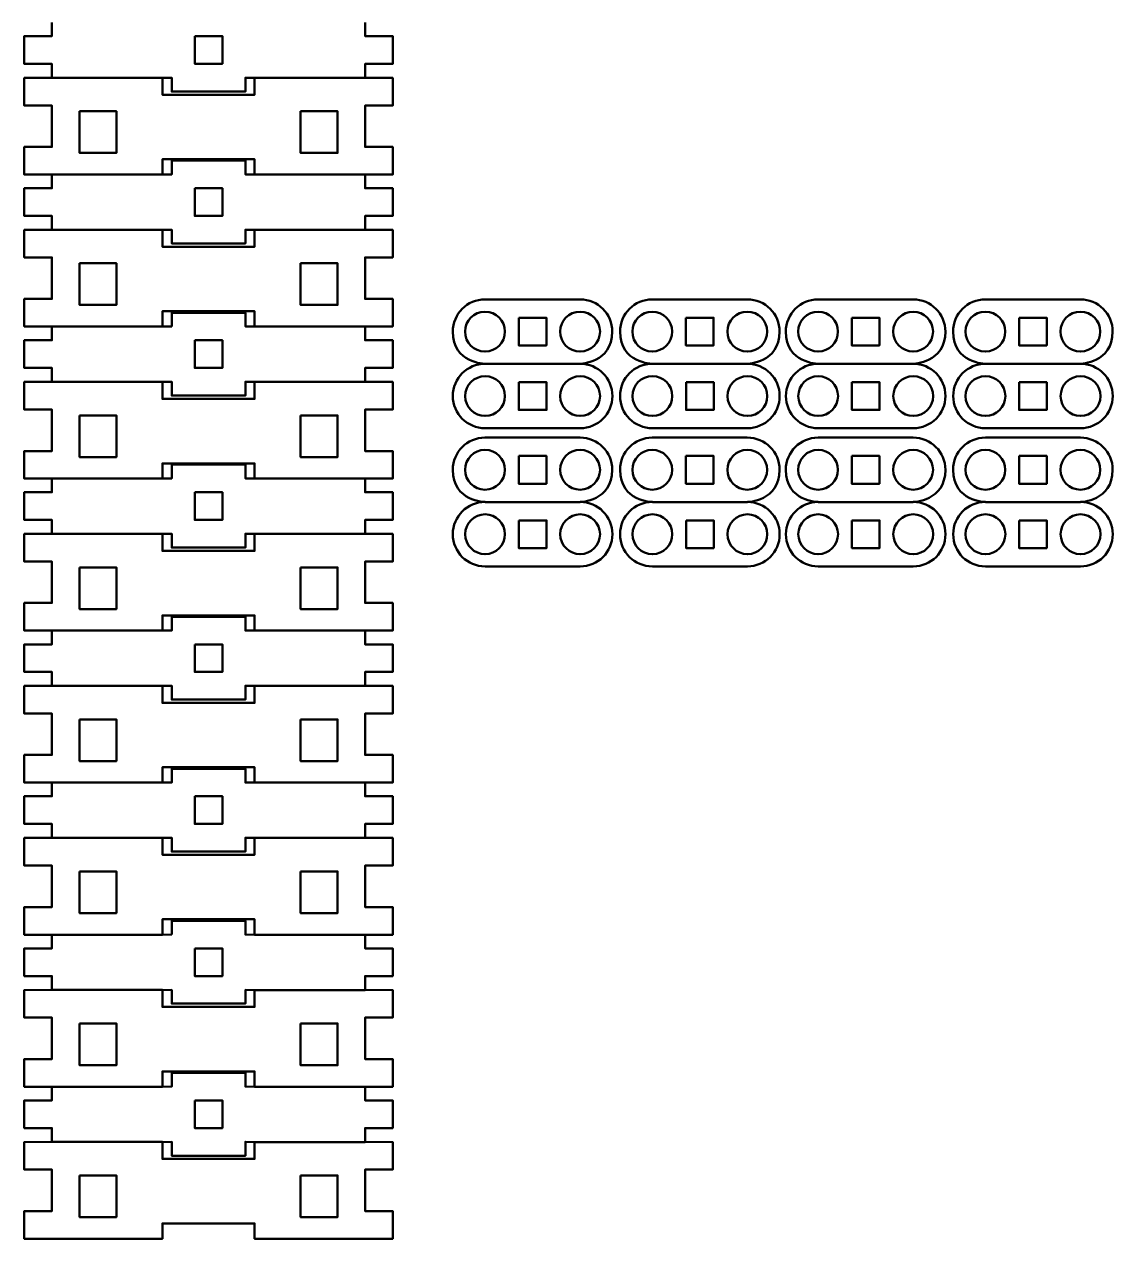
# Model space of a CAD drawing. Header units: inches. Extents: x -370 to 849, y -422 to 797.
# Drawn here: x 54.8 to 173, y -405.8 to -274 of the extents above; entities that cross this region are included whole.
import ezdxf

# ---------------------------------------------------------------- set-up
doc = ezdxf.new("R2010")
doc.units = ezdxf.units.IN
doc.header["$MEASUREMENT"] = 0
doc.layers.add('Layer 1', color=7, linetype='Continuous')

msp = doc.modelspace()

# ---------------------------------------------------------------- linework, layer by layer
at = {"layer": 'Layer 1', "color": 7, "lineweight": 50, "true_color": 0xffffff}
for points in [[(91.8, -273.77), (91.8, -275.26), (94.8, -275.26), (94.8, -278.27), (91.8, -278.27), (91.8, -279.77), (94.8, -279.79), (94.8, -282.79), (91.8, -282.79), (91.8, -287.28), (94.8, -287.28), (94.8, -290.28), (91.8, -290.28), (91.8, -291.77), (94.8, -291.77), (94.8, -294.77), (91.8, -294.77), (91.8, -296.27), (94.8, -296.29), (94.8, -299.29), (91.8, -299.29), (91.8, -303.78), (94.8, -303.78), (94.8, -306.78), (91.8, -306.78), (91.8, -308.28), (94.8, -308.28), (94.8, -311.28), (91.8, -311.28), (91.8, -312.78), (94.8, -312.8), (94.8, -315.8), (91.8, -315.8), (91.8, -320.3), (94.8, -320.3), (94.8, -323.3), (91.8, -323.3), (91.8, -324.78), (94.8, -324.78), (94.8, -327.78), (91.8, -327.78), (91.8, -329.28), (94.8, -329.3), (94.8, -332.3), (91.8, -332.3), (91.8, -336.8), (94.8, -336.8), (94.8, -339.8), (91.8, -339.8), (91.8, -341.29), (94.8, -341.29), (94.8, -344.29), (91.8, -344.29), (91.8, -345.79), (94.8, -345.81), (94.8, -348.81), (91.8, -348.81), (91.8, -353.3), (94.8, -353.3), (94.8, -356.3), (91.8, -356.3), (91.8, -357.79), (94.8, -357.79), (94.8, -360.79), (91.8, -360.79), (91.8, -362.29), (94.8, -362.31), (94.8, -365.31), (91.8, -365.31), (91.8, -369.81), (94.8, -369.81), (94.8, -372.81), (91.8, -372.81), (91.8, -374.3), (94.8, -374.3), (94.8, -377.3), (91.8, -377.3), (91.8, -378.8), (94.8, -378.82), (94.8, -381.82), (91.8, -381.82), (91.8, -386.32), (94.8, -386.32), (94.8, -389.32), (91.8, -389.32), (91.8, -390.81), (94.8, -390.81), (94.8, -393.81), (91.8, -393.81), (91.8, -395.3), (94.8, -395.32), (94.8, -398.32), (91.8, -398.32), (91.8, -402.82), (94.8, -402.82), (94.8, -405.82), (91.8, -405.82), (79.8, -405.82), (79.8, -404.16), (69.8, -404.16), (69.8, -405.82), (57.8, -405.82), (54.8, -405.82), (54.8, -402.82), (57.8, -402.82), (57.8, -398.32), (54.8, -398.32), (54.8, -395.32), (57.8, -395.3), (57.8, -393.81), (54.8, -393.81), (54.8, -390.81), (57.8, -390.81), (57.8, -389.32), (54.8, -389.32), (54.8, -386.32), (57.8, -386.32), (57.8, -381.82), (54.8, -381.82), (54.8, -378.82), (57.8, -378.8), (57.8, -377.3), (54.8, -377.3), (54.8, -374.3), (57.8, -374.3), (57.8, -372.81), (54.8, -372.81), (54.8, -369.81), (57.8, -369.81), (57.8, -365.31), (54.8, -365.31), (54.8, -362.31), (57.8, -362.29), (57.8, -360.79), (54.8, -360.79), (54.8, -357.79), (57.8, -357.79), (57.8, -356.3), (54.8, -356.3), (54.8, -353.3), (57.8, -353.3), (57.8, -348.81), (54.8, -348.81), (54.8, -345.81), (57.8, -345.79), (57.8, -344.29), (54.8, -344.29), (54.8, -341.29), (57.8, -341.29), (57.8, -339.8), (54.8, -339.8), (54.8, -336.8), (57.8, -336.8), (57.8, -332.3), (54.8, -332.3), (54.8, -329.3), (57.8, -329.28), (57.8, -327.78), (54.8, -327.78), (54.8, -324.78), (57.8, -324.78), (57.8, -323.3), (54.8, -323.3), (54.8, -320.3), (57.8, -320.3), (57.8, -315.8), (54.8, -315.8), (54.8, -312.8), (57.8, -312.78), (57.8, -311.28), (54.8, -311.28), (54.8, -308.28), (57.8, -308.28), (57.8, -306.78), (54.8, -306.78), (54.8, -303.78), (57.8, -303.78), (57.8, -299.29), (54.8, -299.29), (54.8, -296.29), (57.8, -296.27), (57.8, -294.77), (54.8, -294.77), (54.8, -291.77), (57.8, -291.77), (57.8, -290.28), (54.8, -290.28), (54.8, -287.28), (57.8, -287.28), (57.8, -282.79), (54.8, -282.79), (54.8, -279.79), (57.8, -279.77), (57.8, -278.27), (54.8, -278.27), (54.8, -275.26), (57.8, -275.26), (57.8, -273.77)], [(73.3, -275.26), (76.3, -275.26), (76.3, -278.26), (73.3, -278.26), (73.3, -275.26)], [(57.8, -279.77), (69.8, -279.77)], [(79.8, -279.79), (79.8, -281.62), (69.8, -281.62), (69.8, -279.79), (70.8, -279.77), (70.8, -281.27), (78.8, -281.27), (78.8, -279.77), (79.8, -279.79)], [(79.8, -279.79), (91.8, -279.79)], [(60.8, -283.42), (64.8, -283.42), (64.8, -287.94), (60.8, -287.94), (60.8, -283.42)], [(84.8, -283.42), (88.8, -283.42), (88.8, -287.94), (84.8, -287.94), (84.8, -283.42)], [(69.8, -290.28), (69.8, -288.62), (79.8, -288.62), (79.8, -290.28), (78.8, -290.27), (78.8, -288.77), (70.8, -288.77), (70.8, -290.27), (69.8, -290.28)], [(69.8, -290.28), (57.8, -290.28)], [(79.8, -290.28), (91.8, -290.28)], [(73.3, -291.77), (76.3, -291.77), (76.3, -294.77), (73.3, -294.77), (73.3, -291.77)], [(57.8, -296.27), (69.8, -296.27)], [(79.8, -296.29), (79.8, -298.12), (69.8, -298.12), (69.8, -296.29), (70.8, -296.27), (70.8, -297.77), (78.8, -297.77), (78.8, -296.27), (79.8, -296.29)], [(79.8, -296.29), (91.8, -296.29)], [(60.8, -299.92), (64.8, -299.92), (64.8, -304.44), (60.8, -304.44), (60.8, -299.92)], [(84.8, -299.92), (88.8, -299.92), (88.8, -304.44), (84.8, -304.44), (84.8, -299.92)], [(70.8, -306.78), (70.8, -305.28), (78.8, -305.28), (78.8, -306.78), (79.8, -306.78), (79.8, -305.12), (69.8, -305.12), (69.8, -306.78), (70.8, -306.78)], [(108.47, -305.84), (111.48, -305.84), (111.48, -308.84), (108.47, -308.84), (108.47, -305.84)], [(126.63, -305.84), (129.63, -305.84), (129.63, -308.84), (126.63, -308.84), (126.63, -305.84)], [(144.63, -305.84), (147.63, -305.84), (147.63, -308.84), (144.63, -308.84), (144.63, -305.84)], [(162.79, -305.84), (165.79, -305.84), (165.79, -308.84), (162.79, -308.84), (162.79, -305.84)], [(57.8, -306.78), (69.8, -306.78)], [(91.8, -306.78), (79.8, -306.78)], [(73.3, -308.28), (76.3, -308.28), (76.3, -311.28), (73.3, -311.28), (73.3, -308.28)], [(104.82, -310.83), (115.14, -310.83)], [(122.98, -310.83), (133.3, -310.83)], [(140.98, -310.83), (151.3, -310.83)], [(159.14, -310.83), (169.46, -310.83)], [(57.8, -312.78), (69.8, -312.78)], [(79.8, -312.8), (79.8, -314.64), (69.8, -314.64), (69.8, -312.8), (70.8, -312.78), (70.8, -314.28), (78.8, -314.28), (78.8, -312.78), (79.8, -312.8)], [(79.8, -312.8), (91.8, -312.8)], [(108.48, -312.83), (111.49, -312.83), (111.49, -315.83), (108.48, -315.83), (108.48, -312.83)], [(126.64, -312.83), (129.64, -312.83), (129.64, -315.83), (126.64, -315.83), (126.64, -312.83)], [(144.64, -312.83), (147.64, -312.83), (147.64, -315.83), (144.64, -315.83), (144.64, -312.83)], [(162.8, -312.83), (165.8, -312.83), (165.8, -315.83), (162.8, -315.83), (162.8, -312.83)], [(60.8, -316.43), (64.8, -316.43), (64.8, -320.96), (60.8, -320.96), (60.8, -316.43)], [(84.8, -316.43), (88.8, -316.43), (88.8, -320.96), (84.8, -320.96), (84.8, -316.43)], [(69.8, -323.3), (69.8, -321.64), (79.8, -321.64), (79.8, -323.3), (78.8, -323.28), (78.8, -321.78), (70.8, -321.78), (70.8, -323.28), (69.8, -323.3)], [(108.47, -320.84), (111.48, -320.84), (111.48, -323.85), (108.47, -323.85), (108.47, -320.84)], [(126.63, -320.84), (129.63, -320.84), (129.63, -323.85), (126.63, -323.85), (126.63, -320.84)], [(144.63, -320.84), (147.63, -320.84), (147.63, -323.85), (144.63, -323.85), (144.63, -320.84)], [(162.79, -320.84), (165.79, -320.84), (165.79, -323.85), (162.79, -323.85), (162.79, -320.84)], [(69.8, -323.3), (57.8, -323.3)], [(79.8, -323.3), (91.8, -323.3)], [(73.3, -324.78), (76.3, -324.78), (76.3, -327.78), (73.3, -327.78), (73.3, -324.78)], [(104.82, -325.84), (115.14, -325.84)], [(122.98, -325.84), (133.3, -325.84)], [(140.98, -325.84), (151.3, -325.84)], [(159.14, -325.84), (169.46, -325.84)], [(108.48, -327.83), (111.49, -327.83), (111.49, -330.84), (108.48, -330.84), (108.48, -327.83)], [(126.64, -327.83), (129.64, -327.83), (129.64, -330.84), (126.64, -330.84), (126.64, -327.83)], [(144.64, -327.83), (147.64, -327.83), (147.64, -330.84), (144.64, -330.84), (144.64, -327.83)], [(162.8, -327.83), (165.8, -327.83), (165.8, -330.84), (162.8, -330.84), (162.8, -327.83)], [(57.8, -329.28), (69.8, -329.28)], [(79.8, -329.3), (79.8, -331.14), (69.8, -331.14), (69.8, -329.3), (70.8, -329.28), (70.8, -330.78), (78.8, -330.78), (78.8, -329.28), (79.8, -329.3)], [(79.8, -329.3), (91.8, -329.3)], [(60.8, -332.93), (64.8, -332.93), (64.8, -337.46), (60.8, -337.46), (60.8, -332.93)], [(84.8, -332.93), (88.8, -332.93), (88.8, -337.46), (84.8, -337.46), (84.8, -332.93)], [(69.8, -339.8), (69.8, -338.14), (79.8, -338.14), (79.8, -339.8), (78.8, -339.79), (78.8, -338.29), (70.8, -338.29), (70.8, -339.79), (69.8, -339.8)], [(57.8, -339.8), (69.8, -339.8)], [(79.8, -339.8), (91.8, -339.8)], [(73.3, -341.29), (76.3, -341.29), (76.3, -344.29), (73.3, -344.29), (73.3, -341.29)], [(57.8, -345.79), (69.8, -345.79)], [(79.8, -345.81), (79.8, -347.64), (69.8, -347.64), (69.8, -345.81), (70.8, -345.79), (70.8, -347.29), (78.8, -347.29), (78.8, -345.79), (79.8, -345.81)], [(79.8, -345.81), (91.8, -345.81)], [(60.8, -349.44), (64.8, -349.44), (64.8, -353.96), (60.8, -353.96), (60.8, -349.44)], [(84.8, -349.44), (88.8, -349.44), (88.8, -353.96), (84.8, -353.96), (84.8, -349.44)], [(69.8, -356.3), (69.8, -354.64), (79.8, -354.64), (79.8, -356.3), (78.8, -356.29), (78.8, -354.79), (70.8, -354.79), (70.8, -356.29), (69.8, -356.3)], [(69.8, -356.3), (57.8, -356.3)], [(79.8, -356.3), (91.8, -356.3)], [(73.3, -357.79), (76.3, -357.79), (76.3, -360.79), (73.3, -360.79), (73.3, -357.79)], [(57.8, -362.29), (69.8, -362.29)], [(79.8, -362.31), (79.8, -364.14), (69.8, -364.14), (69.8, -362.31), (70.8, -362.29), (70.8, -363.79), (78.8, -363.79), (78.8, -362.29), (79.8, -362.31)], [(79.8, -362.31), (91.8, -362.31)], [(60.8, -365.94), (64.8, -365.94), (64.8, -370.46), (60.8, -370.46), (60.8, -365.94)], [(84.8, -365.94), (88.8, -365.94), (88.8, -370.46), (84.8, -370.46), (84.8, -365.94)], [(70.8, -372.8), (70.8, -371.3), (78.8, -371.3), (78.8, -372.8), (79.8, -372.81), (79.8, -371.14), (69.8, -371.14), (69.8, -372.81), (70.8, -372.8)], [(57.8, -372.81), (69.8, -372.81)], [(91.8, -372.81), (79.8, -372.81)], [(73.3, -374.3), (76.3, -374.3), (76.3, -377.3), (73.3, -377.3), (73.3, -374.3)], [(57.8, -378.8), (69.8, -378.8)], [(79.8, -378.82), (79.8, -380.66), (69.8, -380.66), (69.8, -378.82), (70.8, -378.8), (70.8, -380.3), (78.8, -380.3), (78.8, -378.8), (79.8, -378.82)], [(79.8, -378.82), (91.8, -378.82)], [(60.8, -382.45), (64.8, -382.45), (64.8, -386.98), (60.8, -386.98), (60.8, -382.45)], [(84.8, -382.45), (88.8, -382.45), (88.8, -386.98), (84.8, -386.98), (84.8, -382.45)], [(69.8, -389.32), (69.8, -387.66), (79.8, -387.66), (79.8, -389.32), (78.8, -389.3), (78.8, -387.81), (70.8, -387.81), (70.8, -389.3), (69.8, -389.32)], [(69.8, -389.32), (57.8, -389.32)], [(79.8, -389.32), (91.8, -389.32)], [(73.3, -390.81), (76.3, -390.81), (76.3, -393.81), (73.3, -393.81), (73.3, -390.81)], [(57.8, -395.3), (69.8, -395.3)], [(79.8, -395.32), (79.8, -397.16), (69.8, -397.16), (69.8, -395.32), (70.8, -395.3), (70.8, -396.81), (78.8, -396.81), (78.8, -395.3), (79.8, -395.32)], [(79.8, -395.32), (91.8, -395.32)], [(60.8, -398.95), (64.8, -398.95), (64.8, -403.48), (60.8, -403.48), (60.8, -398.95)], [(84.8, -398.95), (88.8, -398.95), (88.8, -403.48), (84.8, -403.48), (84.8, -398.95)]]:
    msp.add_lwpolyline(points, dxfattribs=at)
for points, knots in [([(101.32, -307.34), (101.32, -305.4), (102.88, -303.84), (104.81, -303.84), (104.81, -303.84), (115.14, -303.84), (115.14, -303.84), (117.07, -303.84), (118.63, -305.4), (118.63, -307.34), (118.63, -310.75), (115.14, -310.83), (115.14, -310.83), (117.08, -310.83), (118.64, -312.39), (118.64, -314.33), (118.64, -316.26), (117.08, -317.82), (115.14, -317.82), (115.14, -317.82), (104.82, -317.82), (104.82, -317.82), (102.89, -317.82), (101.32, -316.26), (101.32, -314.33), (101.32, -312.39), (102.89, -310.83), (104.82, -310.83), (104.82, -310.83), (101.32, -310.78), (101.32, -307.34)], [0, 0, 0, 0, 1, 1, 1, 2, 2, 2, 3, 3, 3, 4, 4, 4, 5, 5, 5, 6, 6, 6, 7, 7, 7, 8, 8, 8, 9, 9, 9, 10, 10, 10, 10]), ([(119.47, -307.34), (119.47, -305.4), (121.04, -303.84), (122.97, -303.84), (122.97, -303.84), (133.29, -303.84), (133.29, -303.84), (135.22, -303.84), (136.79, -305.4), (136.79, -307.34), (136.79, -310.75), (133.3, -310.83), (133.3, -310.83), (135.23, -310.83), (136.8, -312.39), (136.8, -314.33), (136.8, -316.26), (135.23, -317.82), (133.3, -317.82), (133.3, -317.82), (122.98, -317.82), (122.98, -317.82), (121.04, -317.82), (119.48, -316.26), (119.48, -314.33), (119.48, -312.39), (121.04, -310.83), (122.98, -310.83), (122.98, -310.83), (119.47, -310.78), (119.47, -307.34)], [0, 0, 0, 0, 1, 1, 1, 2, 2, 2, 3, 3, 3, 4, 4, 4, 5, 5, 5, 6, 6, 6, 7, 7, 7, 8, 8, 8, 9, 9, 9, 10, 10, 10, 10]), ([(137.47, -307.34), (137.47, -305.4), (139.04, -303.84), (140.97, -303.84), (140.97, -303.84), (151.29, -303.84), (151.29, -303.84), (153.22, -303.84), (154.79, -305.4), (154.79, -307.34), (154.79, -310.75), (151.3, -310.83), (151.3, -310.83), (153.23, -310.83), (154.8, -312.39), (154.8, -314.33), (154.8, -316.26), (153.23, -317.82), (151.3, -317.82), (151.3, -317.82), (140.98, -317.82), (140.98, -317.82), (139.05, -317.82), (137.48, -316.26), (137.48, -314.33), (137.48, -312.39), (139.05, -310.83), (140.98, -310.83), (140.98, -310.83), (137.47, -310.78), (137.47, -307.34)], [0, 0, 0, 0, 1, 1, 1, 2, 2, 2, 3, 3, 3, 4, 4, 4, 5, 5, 5, 6, 6, 6, 7, 7, 7, 8, 8, 8, 9, 9, 9, 10, 10, 10, 10]), ([(155.63, -307.34), (155.63, -305.4), (157.19, -303.84), (159.13, -303.84), (159.13, -303.84), (169.45, -303.84), (169.45, -303.84), (171.38, -303.84), (172.95, -305.4), (172.95, -307.34), (172.95, -310.75), (169.46, -310.83), (169.46, -310.83), (171.39, -310.83), (172.96, -312.39), (172.96, -314.33), (172.96, -316.26), (171.39, -317.82), (169.46, -317.82), (169.46, -317.82), (159.14, -317.82), (159.14, -317.82), (157.2, -317.82), (155.64, -316.26), (155.64, -314.33), (155.64, -312.39), (157.2, -310.83), (159.14, -310.83), (159.14, -310.83), (155.63, -310.78), (155.63, -307.34)], [0, 0, 0, 0, 1, 1, 1, 2, 2, 2, 3, 3, 3, 4, 4, 4, 5, 5, 5, 6, 6, 6, 7, 7, 7, 8, 8, 8, 9, 9, 9, 10, 10, 10, 10]), ([(104.81, -305.18), (106.01, -305.18), (106.98, -306.14), (106.98, -307.34), (106.98, -308.53), (106.01, -309.5), (104.81, -309.5), (103.62, -309.5), (102.65, -308.53), (102.65, -307.34), (102.65, -306.14), (103.62, -305.18), (104.81, -305.18)], [0, 0, 0, 0, 1, 1, 1, 2, 2, 2, 3, 3, 3, 4, 4, 4, 4]), ([(115.13, -305.18), (116.33, -305.18), (117.3, -306.14), (117.3, -307.34), (117.3, -308.53), (116.33, -309.5), (115.13, -309.5), (113.94, -309.5), (112.97, -308.53), (112.97, -307.34), (112.97, -306.14), (113.94, -305.18), (115.13, -305.18)], [0, 0, 0, 0, 1, 1, 1, 2, 2, 2, 3, 3, 3, 4, 4, 4, 4]), ([(122.97, -305.18), (124.16, -305.18), (125.13, -306.14), (125.13, -307.34), (125.13, -308.53), (124.16, -309.5), (122.97, -309.5), (121.78, -309.5), (120.81, -308.53), (120.81, -307.34), (120.81, -306.14), (121.78, -305.18), (122.97, -305.18)], [0, 0, 0, 0, 1, 1, 1, 2, 2, 2, 3, 3, 3, 4, 4, 4, 4]), ([(133.29, -305.18), (134.48, -305.18), (135.45, -306.14), (135.45, -307.34), (135.45, -308.53), (134.48, -309.5), (133.29, -309.5), (132.1, -309.5), (131.13, -308.53), (131.13, -307.34), (131.13, -306.14), (132.1, -305.18), (133.29, -305.18)], [0, 0, 0, 0, 1, 1, 1, 2, 2, 2, 3, 3, 3, 4, 4, 4, 4]), ([(140.97, -305.18), (142.16, -305.18), (143.13, -306.14), (143.13, -307.34), (143.13, -308.53), (142.16, -309.5), (140.97, -309.5), (139.78, -309.5), (138.81, -308.53), (138.81, -307.34), (138.81, -306.14), (139.78, -305.18), (140.97, -305.18)], [0, 0, 0, 0, 1, 1, 1, 2, 2, 2, 3, 3, 3, 4, 4, 4, 4]), ([(151.29, -305.18), (152.49, -305.18), (153.45, -306.14), (153.45, -307.34), (153.45, -308.53), (152.49, -309.5), (151.29, -309.5), (150.1, -309.5), (149.13, -308.53), (149.13, -307.34), (149.13, -306.14), (150.1, -305.18), (151.29, -305.18)], [0, 0, 0, 0, 1, 1, 1, 2, 2, 2, 3, 3, 3, 4, 4, 4, 4]), ([(159.13, -305.18), (160.32, -305.18), (161.29, -306.14), (161.29, -307.34), (161.29, -308.53), (160.32, -309.5), (159.13, -309.5), (157.93, -309.5), (156.97, -308.53), (156.97, -307.34), (156.97, -306.14), (157.93, -305.18), (159.13, -305.18)], [0, 0, 0, 0, 1, 1, 1, 2, 2, 2, 3, 3, 3, 4, 4, 4, 4]), ([(169.45, -305.18), (170.64, -305.18), (171.61, -306.14), (171.61, -307.34), (171.61, -308.53), (170.64, -309.5), (169.45, -309.5), (168.25, -309.5), (167.29, -308.53), (167.29, -307.34), (167.29, -306.14), (168.25, -305.18), (169.45, -305.18)], [0, 0, 0, 0, 1, 1, 1, 2, 2, 2, 3, 3, 3, 4, 4, 4, 4]), ([(104.82, -312.17), (106.02, -312.17), (106.98, -313.14), (106.98, -314.33), (106.98, -315.52), (106.02, -316.49), (104.82, -316.49), (103.63, -316.49), (102.66, -315.52), (102.66, -314.33), (102.66, -313.14), (103.63, -312.17), (104.82, -312.17)], [0, 0, 0, 0, 1, 1, 1, 2, 2, 2, 3, 3, 3, 4, 4, 4, 4]), ([(115.14, -312.17), (116.34, -312.17), (117.3, -313.14), (117.3, -314.33), (117.3, -315.52), (116.34, -316.49), (115.14, -316.49), (113.95, -316.49), (112.98, -315.52), (112.98, -314.33), (112.98, -313.14), (113.95, -312.17), (115.14, -312.17)], [0, 0, 0, 0, 1, 1, 1, 2, 2, 2, 3, 3, 3, 4, 4, 4, 4]), ([(122.98, -312.17), (124.17, -312.17), (125.14, -313.14), (125.14, -314.33), (125.14, -315.52), (124.17, -316.49), (122.98, -316.49), (121.79, -316.49), (120.82, -315.52), (120.82, -314.33), (120.82, -313.14), (121.79, -312.17), (122.98, -312.17)], [0, 0, 0, 0, 1, 1, 1, 2, 2, 2, 3, 3, 3, 4, 4, 4, 4]), ([(133.3, -312.17), (134.49, -312.17), (135.46, -313.14), (135.46, -314.33), (135.46, -315.52), (134.49, -316.49), (133.3, -316.49), (132.11, -316.49), (131.14, -315.52), (131.14, -314.33), (131.14, -313.14), (132.11, -312.17), (133.3, -312.17)], [0, 0, 0, 0, 1, 1, 1, 2, 2, 2, 3, 3, 3, 4, 4, 4, 4]), ([(140.98, -312.17), (142.17, -312.17), (143.14, -313.14), (143.14, -314.33), (143.14, -315.52), (142.17, -316.49), (140.98, -316.49), (139.79, -316.49), (138.82, -315.52), (138.82, -314.33), (138.82, -313.14), (139.79, -312.17), (140.98, -312.17)], [0, 0, 0, 0, 1, 1, 1, 2, 2, 2, 3, 3, 3, 4, 4, 4, 4]), ([(151.3, -312.17), (152.49, -312.17), (153.46, -313.14), (153.46, -314.33), (153.46, -315.52), (152.49, -316.49), (151.3, -316.49), (150.11, -316.49), (149.14, -315.52), (149.14, -314.33), (149.14, -313.14), (150.11, -312.17), (151.3, -312.17)], [0, 0, 0, 0, 1, 1, 1, 2, 2, 2, 3, 3, 3, 4, 4, 4, 4]), ([(159.14, -312.17), (160.33, -312.17), (161.3, -313.14), (161.3, -314.33), (161.3, -315.52), (160.33, -316.49), (159.14, -316.49), (157.94, -316.49), (156.98, -315.52), (156.98, -314.33), (156.98, -313.14), (157.94, -312.17), (159.14, -312.17)], [0, 0, 0, 0, 1, 1, 1, 2, 2, 2, 3, 3, 3, 4, 4, 4, 4]), ([(169.46, -312.17), (170.65, -312.17), (171.62, -313.14), (171.62, -314.33), (171.62, -315.52), (170.65, -316.49), (169.46, -316.49), (168.26, -316.49), (167.3, -315.52), (167.3, -314.33), (167.3, -313.14), (168.26, -312.17), (169.46, -312.17)], [0, 0, 0, 0, 1, 1, 1, 2, 2, 2, 3, 3, 3, 4, 4, 4, 4]), ([(101.32, -322.34), (101.32, -320.41), (102.88, -318.84), (104.81, -318.84), (104.81, -318.84), (115.14, -318.84), (115.14, -318.84), (117.07, -318.84), (118.63, -320.41), (118.63, -322.34), (118.63, -325.76), (115.14, -325.83), (115.14, -325.83), (117.08, -325.83), (118.64, -327.4), (118.64, -329.33), (118.64, -331.27), (117.08, -332.83), (115.14, -332.83), (115.14, -332.83), (104.82, -332.83), (104.82, -332.83), (102.89, -332.83), (101.32, -331.27), (101.32, -329.33), (101.32, -327.4), (102.89, -325.83), (104.82, -325.83), (104.82, -325.84), (101.32, -325.79), (101.32, -322.34)], [0, 0, 0, 0, 1, 1, 1, 2, 2, 2, 3, 3, 3, 4, 4, 4, 5, 5, 5, 6, 6, 6, 7, 7, 7, 8, 8, 8, 9, 9, 9, 10, 10, 10, 10]), ([(119.47, -322.34), (119.47, -320.41), (121.04, -318.84), (122.97, -318.84), (122.97, -318.84), (133.29, -318.84), (133.29, -318.84), (135.22, -318.84), (136.79, -320.41), (136.79, -322.34), (136.79, -325.76), (133.3, -325.83), (133.3, -325.83), (135.23, -325.83), (136.8, -327.4), (136.8, -329.33), (136.8, -331.27), (135.23, -332.83), (133.3, -332.83), (133.3, -332.83), (122.98, -332.83), (122.98, -332.83), (121.04, -332.83), (119.48, -331.27), (119.48, -329.33), (119.48, -327.4), (121.04, -325.83), (122.98, -325.83), (122.98, -325.84), (119.47, -325.79), (119.47, -322.34)], [0, 0, 0, 0, 1, 1, 1, 2, 2, 2, 3, 3, 3, 4, 4, 4, 5, 5, 5, 6, 6, 6, 7, 7, 7, 8, 8, 8, 9, 9, 9, 10, 10, 10, 10]), ([(137.47, -322.34), (137.47, -320.41), (139.04, -318.84), (140.97, -318.84), (140.97, -318.84), (151.29, -318.84), (151.29, -318.84), (153.22, -318.84), (154.79, -320.41), (154.79, -322.34), (154.79, -325.76), (151.3, -325.83), (151.3, -325.83), (153.23, -325.83), (154.8, -327.4), (154.8, -329.33), (154.8, -331.27), (153.23, -332.83), (151.3, -332.83), (151.3, -332.83), (140.98, -332.83), (140.98, -332.83), (139.05, -332.83), (137.48, -331.27), (137.48, -329.33), (137.48, -327.4), (139.05, -325.83), (140.98, -325.83), (140.98, -325.84), (137.47, -325.79), (137.47, -322.34)], [0, 0, 0, 0, 1, 1, 1, 2, 2, 2, 3, 3, 3, 4, 4, 4, 5, 5, 5, 6, 6, 6, 7, 7, 7, 8, 8, 8, 9, 9, 9, 10, 10, 10, 10]), ([(155.63, -322.34), (155.63, -320.41), (157.19, -318.84), (159.13, -318.84), (159.13, -318.84), (169.45, -318.84), (169.45, -318.84), (171.38, -318.84), (172.95, -320.41), (172.95, -322.34), (172.95, -325.76), (169.46, -325.83), (169.46, -325.83), (171.39, -325.83), (172.96, -327.4), (172.96, -329.33), (172.96, -331.27), (171.39, -332.83), (169.46, -332.83), (169.46, -332.83), (159.14, -332.83), (159.14, -332.83), (157.2, -332.83), (155.64, -331.27), (155.64, -329.33), (155.64, -327.4), (157.2, -325.83), (159.14, -325.83), (159.14, -325.84), (155.63, -325.79), (155.63, -322.34)], [0, 0, 0, 0, 1, 1, 1, 2, 2, 2, 3, 3, 3, 4, 4, 4, 5, 5, 5, 6, 6, 6, 7, 7, 7, 8, 8, 8, 9, 9, 9, 10, 10, 10, 10]), ([(104.81, -320.18), (106.01, -320.18), (106.98, -321.15), (106.98, -322.34), (106.98, -323.54), (106.01, -324.5), (104.81, -324.5), (103.62, -324.5), (102.65, -323.54), (102.65, -322.34), (102.65, -321.15), (103.62, -320.18), (104.81, -320.18)], [0, 0, 0, 0, 1, 1, 1, 2, 2, 2, 3, 3, 3, 4, 4, 4, 4]), ([(115.13, -320.18), (116.33, -320.18), (117.3, -321.15), (117.3, -322.34), (117.3, -323.54), (116.33, -324.5), (115.13, -324.5), (113.94, -324.5), (112.97, -323.54), (112.97, -322.34), (112.97, -321.15), (113.94, -320.18), (115.13, -320.18)], [0, 0, 0, 0, 1, 1, 1, 2, 2, 2, 3, 3, 3, 4, 4, 4, 4]), ([(122.97, -320.18), (124.16, -320.18), (125.13, -321.15), (125.13, -322.34), (125.13, -323.54), (124.16, -324.5), (122.97, -324.5), (121.78, -324.5), (120.81, -323.54), (120.81, -322.34), (120.81, -321.15), (121.78, -320.18), (122.97, -320.18)], [0, 0, 0, 0, 1, 1, 1, 2, 2, 2, 3, 3, 3, 4, 4, 4, 4]), ([(133.29, -320.18), (134.48, -320.18), (135.45, -321.15), (135.45, -322.34), (135.45, -323.54), (134.48, -324.5), (133.29, -324.5), (132.1, -324.5), (131.13, -323.54), (131.13, -322.34), (131.13, -321.15), (132.1, -320.18), (133.29, -320.18)], [0, 0, 0, 0, 1, 1, 1, 2, 2, 2, 3, 3, 3, 4, 4, 4, 4]), ([(140.97, -320.18), (142.16, -320.18), (143.13, -321.15), (143.13, -322.34), (143.13, -323.54), (142.16, -324.5), (140.97, -324.5), (139.78, -324.5), (138.81, -323.54), (138.81, -322.34), (138.81, -321.15), (139.78, -320.18), (140.97, -320.18)], [0, 0, 0, 0, 1, 1, 1, 2, 2, 2, 3, 3, 3, 4, 4, 4, 4]), ([(151.29, -320.18), (152.49, -320.18), (153.45, -321.15), (153.45, -322.34), (153.45, -323.54), (152.49, -324.5), (151.29, -324.5), (150.1, -324.5), (149.13, -323.54), (149.13, -322.34), (149.13, -321.15), (150.1, -320.18), (151.29, -320.18)], [0, 0, 0, 0, 1, 1, 1, 2, 2, 2, 3, 3, 3, 4, 4, 4, 4]), ([(159.13, -320.18), (160.32, -320.18), (161.29, -321.15), (161.29, -322.34), (161.29, -323.54), (160.32, -324.5), (159.13, -324.5), (157.93, -324.5), (156.97, -323.54), (156.97, -322.34), (156.97, -321.15), (157.93, -320.18), (159.13, -320.18)], [0, 0, 0, 0, 1, 1, 1, 2, 2, 2, 3, 3, 3, 4, 4, 4, 4]), ([(169.45, -320.18), (170.64, -320.18), (171.61, -321.15), (171.61, -322.34), (171.61, -323.54), (170.64, -324.5), (169.45, -324.5), (168.25, -324.5), (167.29, -323.54), (167.29, -322.34), (167.29, -321.15), (168.25, -320.18), (169.45, -320.18)], [0, 0, 0, 0, 1, 1, 1, 2, 2, 2, 3, 3, 3, 4, 4, 4, 4]), ([(104.82, -327.17), (106.02, -327.17), (106.98, -328.14), (106.98, -329.33), (106.98, -330.53), (106.02, -331.5), (104.82, -331.5), (103.63, -331.5), (102.66, -330.53), (102.66, -329.33), (102.66, -328.14), (103.63, -327.17), (104.82, -327.17)], [0, 0, 0, 0, 1, 1, 1, 2, 2, 2, 3, 3, 3, 4, 4, 4, 4]), ([(115.14, -327.17), (116.34, -327.17), (117.3, -328.14), (117.3, -329.33), (117.3, -330.53), (116.34, -331.5), (115.14, -331.5), (113.95, -331.5), (112.98, -330.53), (112.98, -329.33), (112.98, -328.14), (113.95, -327.17), (115.14, -327.17)], [0, 0, 0, 0, 1, 1, 1, 2, 2, 2, 3, 3, 3, 4, 4, 4, 4]), ([(122.98, -327.17), (124.17, -327.17), (125.14, -328.14), (125.14, -329.33), (125.14, -330.53), (124.17, -331.5), (122.98, -331.5), (121.79, -331.5), (120.82, -330.53), (120.82, -329.33), (120.82, -328.14), (121.79, -327.17), (122.98, -327.17)], [0, 0, 0, 0, 1, 1, 1, 2, 2, 2, 3, 3, 3, 4, 4, 4, 4]), ([(133.3, -327.17), (134.49, -327.17), (135.46, -328.14), (135.46, -329.33), (135.46, -330.53), (134.49, -331.5), (133.3, -331.5), (132.11, -331.5), (131.14, -330.53), (131.14, -329.33), (131.14, -328.14), (132.11, -327.17), (133.3, -327.17)], [0, 0, 0, 0, 1, 1, 1, 2, 2, 2, 3, 3, 3, 4, 4, 4, 4]), ([(140.98, -327.17), (142.17, -327.17), (143.14, -328.14), (143.14, -329.33), (143.14, -330.53), (142.17, -331.5), (140.98, -331.5), (139.79, -331.5), (138.82, -330.53), (138.82, -329.33), (138.82, -328.14), (139.79, -327.17), (140.98, -327.17)], [0, 0, 0, 0, 1, 1, 1, 2, 2, 2, 3, 3, 3, 4, 4, 4, 4]), ([(151.3, -327.17), (152.49, -327.17), (153.46, -328.14), (153.46, -329.33), (153.46, -330.53), (152.49, -331.5), (151.3, -331.5), (150.11, -331.5), (149.14, -330.53), (149.14, -329.33), (149.14, -328.14), (150.11, -327.17), (151.3, -327.17)], [0, 0, 0, 0, 1, 1, 1, 2, 2, 2, 3, 3, 3, 4, 4, 4, 4]), ([(159.14, -327.17), (160.33, -327.17), (161.3, -328.14), (161.3, -329.33), (161.3, -330.53), (160.33, -331.5), (159.14, -331.5), (157.94, -331.5), (156.98, -330.53), (156.98, -329.33), (156.98, -328.14), (157.94, -327.17), (159.14, -327.17)], [0, 0, 0, 0, 1, 1, 1, 2, 2, 2, 3, 3, 3, 4, 4, 4, 4]), ([(169.46, -327.17), (170.65, -327.17), (171.62, -328.14), (171.62, -329.33), (171.62, -330.53), (170.65, -331.5), (169.46, -331.5), (168.26, -331.5), (167.3, -330.53), (167.3, -329.33), (167.3, -328.14), (168.26, -327.17), (169.46, -327.17)], [0, 0, 0, 0, 1, 1, 1, 2, 2, 2, 3, 3, 3, 4, 4, 4, 4])]:
    msp.add_open_spline(points, degree=3, knots=knots, dxfattribs=at)

doc.saveas('drawing.dxf')
